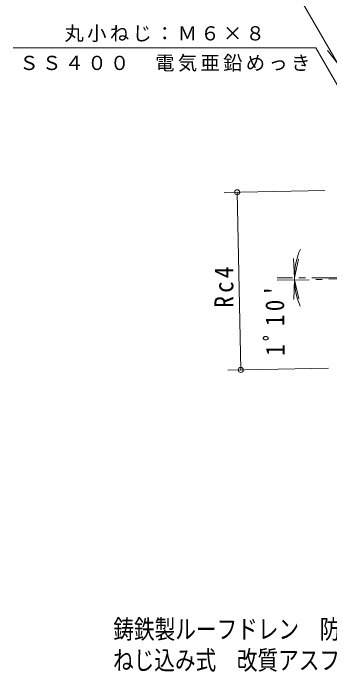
# Model space of a CAD drawing. Units: millimetres at full size, sheet at 1:4; details may follow other scales. Extents: x -435 to 479, y -549 to 503.
# Drawn here: x -400.1 to -203.7, y -549.4 to -141.3 of the extents above; entities that cross this region are included whole.
import ezdxf
from ezdxf.enums import TextEntityAlignment as Align

# ---------------------------------------------------------------- set-up
doc = ezdxf.new("R2010")
doc.units = ezdxf.units.MM
doc.header["$LTSCALE"] = 4
doc.header["$PDMODE"] = 32
doc.header["$PDSIZE"] = 3.2
doc.linetypes.add('CHAIN1', pattern=[8, 5, -1, 1, -1])
for name, color, linetype, lineweight in [('0-0_通り芯', 3, 'Continuous', 9), ('0-4_その他', 7, 'Continuous', 9), ('0-5_寸法', 7, 'Continuous', 9), ('0-F', 7, 'CHAIN1', 9)]:
    doc.layers.add(name, color=color, linetype=linetype, lineweight=lineweight)
doc.layers.add('F-5_F-5ﾚｲﾔ', color=2, linetype='Continuous')
doc.styles.add('ＭＳ ゴシック', font='')
doc.styles.get('ＭＳ ゴシック').set_extended_font_data('MS Gothic')

msp = doc.modelspace()

# ---------------------------------------------------------------- linework, layer by layer
at = {"layer": '0-0_通り芯', "linetype": 'CHAIN1'}
msp.add_line((-236.372, -306.833), (-157.288, -305.223), dxfattribs=at)
at = {"layer": '0-4_その他'}
for p, q in [((-269.166, -252.454), (-206.7, -251.182)), ((-261.167, -252.291), (-258.926, -362.34)), ((-225.64, -305.343), (-226.163, -293.354)), ((-225.64, -305.343), (-223.043, -293.627)), ((-225.628, -306.615), (-225.907, -318.611)), ((-225.628, -306.615), (-222.793, -318.275)), ((-266.925, -362.503), (-204.459, -361.231))]:
    msp.add_line(p, q, dxfattribs=at)
msp.add_arc((-180.556, -305.336), 45.084, 156.63402, 202.7846, dxfattribs=at)
for p in [(-261.167, -252.291), (-258.926, -362.34)]:
    msp.add_point(p, dxfattribs=at)
at = {"layer": '0-5_寸法'}
for p, q in [((-198.924, -172.362), (-246.735, -89.55)), ((-212.357, -162.751), (-400.065, -162.751)), ((-198.924, -172.362), (-205.012, -164.428))]:
    msp.add_line(p, q, dxfattribs=at)
msp.add_lwpolyline([(-212.357, -162.751), (-188.032, -204.883), (-194.119, -196.949)], dxfattribs=at)
at = {"layer": '0-F'}
msp.add_line((-162.843, -305.336), (-236.403, -305.336), dxfattribs=at)

# ---------------------------------------------------------------- texts
at = {"layer": '0-4_その他', "color": 2, "char_height": 11.73, "attachment_point": 7, "style": 'ＭＳ ゴシック'}
for s, insert, rotation in [('\\T1.27;\\W0.9;Rc4', (-263.308, -323.768), 90), ("\\T1.28;\\W0.9;1ﾟ10'", (-231.476, -353.536), 90.583)]:
    msp.add_mtext(s, dxfattribs=dict(at, insert=insert, rotation=rotation))
at = {"layer": '0-5_寸法', "char_height": 8.798, "attachment_point": 7, "style": 'ＭＳ ゴシック'}
for s, insert in [('\\T1.17;丸小ねじ：Ｍ６×８', (-368.211, -159.21)), ('\\T1.17;ＳＳ４００\u3000電気亜鉛めっき', (-396.211, -177.609))]:
    msp.add_mtext(s, dxfattribs=dict(at, insert=insert))
at = {"layer": 'F-5_F-5ﾚｲﾔ', "style": 'ＭＳ ゴシック', "width": 0.8}
for s, p in [('鋳鉄製ルーフドレン\u3000防水層張掛け幅100mm\u3000よこ引き用\u3000鋼製下地断熱屋根工法用', (-337.924, -532.337)), ('ねじ込み式\u3000改質アスファルトシート・シート防水用\u3000\u3000ＷＨＸＳ－６－１００－３５', (-338.116, -551.524))]:
    msp.add_text(s, height=11.73, dxfattribs=at).set_placement(p, align=Align.BOTTOM_LEFT)

doc.saveas('drawing.dxf')
